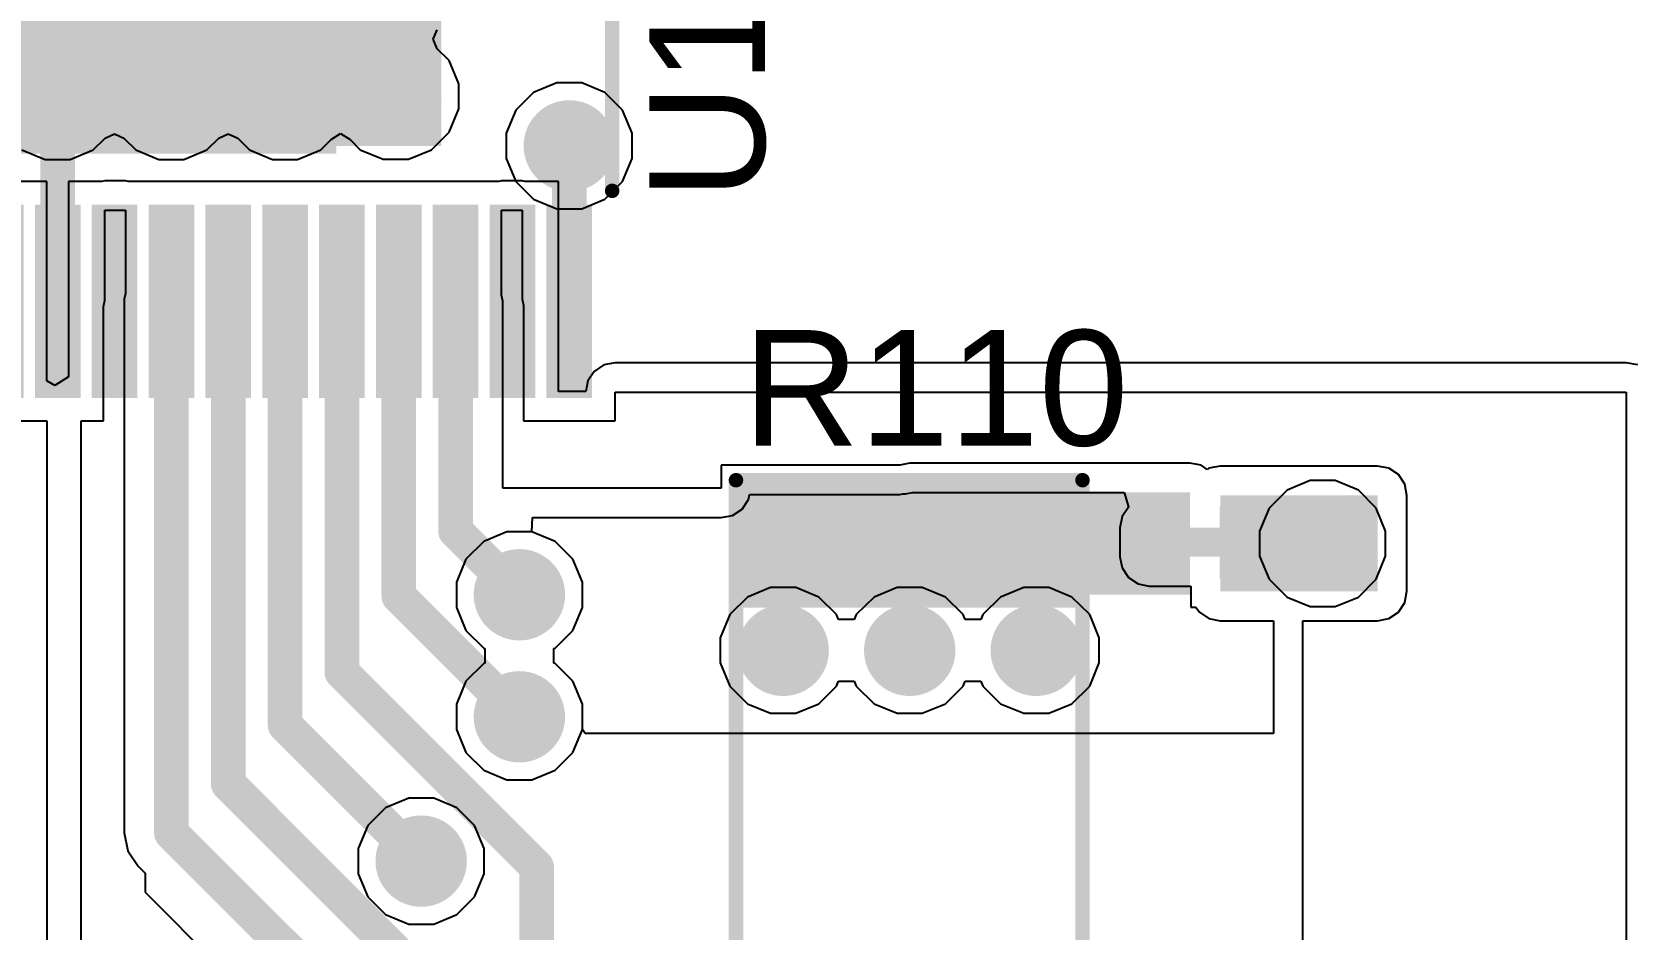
# Model space of a CAD drawing. Header units: millimetres. Extents: x 0 to 5423, y 0 to 5425.
# Drawn here: x 73.23 to 87.31, y 18.81 to 26.7 of the extents above; entities that cross this region are included whole.
import ezdxf

# ---------------------------------------------------------------- set-up
doc = ezdxf.new("R2010")
doc.units = ezdxf.units.MM
for name, color, linetype in [('BottomLayer', 5, 'Continuous'), ('BottomSolder', 6, 'Continuous'), ('TopLayer', 1, 'Continuous'), ('TopOverlay', 2, 'Continuous'), ('TopPaste', 8, 'Continuous'), ('TopSolder', 216, 'Continuous'), ('ViaHoleLayer', 16, 'Continuous')]:
    doc.layers.add(name, color=color, linetype=linetype)
doc.styles.add('Arial', font='', dxfattribs={"height": 0.2})
doc.styles.get('Arial').set_extended_font_data('Arial')

# ---------------------------------------------------------------- blocks, each defined once
blk = doc.blocks.new('N___T___P___58')
at = {"layer": 'TopLayer'}
for points in [[(-0.699, -0.318), (-0.699, 0.318), (-0.241, 0.318), (-0.241, -0.318)], [(0.241, -0.318), (0.241, 0.318), (0.699, 0.318), (0.699, -0.318)], [(-0.384, -0.126), (0.378, -0.126), (0.378, 0.128), (-0.384, 0.128)]]:
    blk.add_hatch(color=1, dxfattribs=at).paths.add_polyline_path(points)
at = {"layer": 'TopPaste'}
for points in [[(-0.699, -0.318), (-0.699, 0.318), (-0.241, 0.318), (-0.241, -0.318)], [(0.241, -0.318), (0.241, 0.318), (0.699, 0.318), (0.699, -0.318)]]:
    blk.add_hatch(color=8, dxfattribs=at).paths.add_polyline_path(points)
blk = doc.blocks.new('HTSSOP_38_EP_4_4___129')
at = {"layer": 'BottomLayer'}
h = blk.add_hatch(color=5, dxfattribs=at)
edge = h.paths.add_edge_path()
edge.add_arc((-1, 2), 0.3, 0, 360)
h = blk.add_hatch(color=5, dxfattribs=at)
edge = h.paths.add_edge_path()
edge.add_arc((0, 2), 0.3, 0, 360)
h = blk.add_hatch(color=5, dxfattribs=at)
edge = h.paths.add_edge_path()
edge.add_arc((1, 2), 0.3, 0, 360)
h = blk.add_hatch(color=5, dxfattribs=at)
edge = h.paths.add_edge_path()
edge.add_arc((-1, 1), 0.3, 0, 360)
h = blk.add_hatch(color=5, dxfattribs=at)
edge = h.paths.add_edge_path()
edge.add_arc((0, 1), 0.3, 0, 360)
h = blk.add_hatch(color=5, dxfattribs=at)
edge = h.paths.add_edge_path()
edge.add_arc((1, 1), 0.3, 0, 360)
h = blk.add_hatch(color=5, dxfattribs=at)
edge = h.paths.add_edge_path()
edge.add_arc((-1, 0), 0.3, 0, 360)
h = blk.add_hatch(color=5, dxfattribs=at)
edge = h.paths.add_edge_path()
edge.add_arc((0, 0), 0.3, 0, 360)
h = blk.add_hatch(color=5, dxfattribs=at)
edge = h.paths.add_edge_path()
edge.add_arc((1, 0), 0.3, 0, 360)
h = blk.add_hatch(color=5, dxfattribs=at)
edge = h.paths.add_edge_path()
edge.add_arc((-1, -1), 0.3, 0, 360)
h = blk.add_hatch(color=5, dxfattribs=at)
edge = h.paths.add_edge_path()
edge.add_arc((0, -1), 0.3, 0, 360)
h = blk.add_hatch(color=5, dxfattribs=at)
edge = h.paths.add_edge_path()
edge.add_arc((1, -1), 0.3, 0, 360)
h = blk.add_hatch(color=5, dxfattribs=at)
edge = h.paths.add_edge_path()
edge.add_arc((-1, -2), 0.3, 0, 360)
h = blk.add_hatch(color=5, dxfattribs=at)
edge = h.paths.add_edge_path()
edge.add_arc((0, -2), 0.3, 0, 360)
h = blk.add_hatch(color=5, dxfattribs=at)
edge = h.paths.add_edge_path()
edge.add_arc((1, -2), 0.3, 0, 360)
at = {"layer": 'BottomSolder'}
h = blk.add_hatch(color=6, dxfattribs=at)
edge = h.paths.add_edge_path()
edge.add_arc((-1, 2), 0.402, 0, 360)
h = blk.add_hatch(color=6, dxfattribs=at)
edge = h.paths.add_edge_path()
edge.add_arc((0, 2), 0.402, 0, 360)
h = blk.add_hatch(color=6, dxfattribs=at)
edge = h.paths.add_edge_path()
edge.add_arc((1, 2), 0.402, 0, 360)
h = blk.add_hatch(color=6, dxfattribs=at)
edge = h.paths.add_edge_path()
edge.add_arc((-1, 1), 0.402, 0, 360)
h = blk.add_hatch(color=6, dxfattribs=at)
edge = h.paths.add_edge_path()
edge.add_arc((0, 1), 0.402, 0, 360)
h = blk.add_hatch(color=6, dxfattribs=at)
edge = h.paths.add_edge_path()
edge.add_arc((1, 1), 0.402, 0, 360)
h = blk.add_hatch(color=6, dxfattribs=at)
edge = h.paths.add_edge_path()
edge.add_arc((-1, 0), 0.402, 0, 360)
h = blk.add_hatch(color=6, dxfattribs=at)
edge = h.paths.add_edge_path()
edge.add_arc((0, 0), 0.402, 0, 360)
h = blk.add_hatch(color=6, dxfattribs=at)
edge = h.paths.add_edge_path()
edge.add_arc((1, 0), 0.402, 0, 360)
h = blk.add_hatch(color=6, dxfattribs=at)
edge = h.paths.add_edge_path()
edge.add_arc((-1, -1), 0.402, 0, 360)
h = blk.add_hatch(color=6, dxfattribs=at)
edge = h.paths.add_edge_path()
edge.add_arc((0, -1), 0.402, 0, 360)
h = blk.add_hatch(color=6, dxfattribs=at)
edge = h.paths.add_edge_path()
edge.add_arc((1, -1), 0.402, 0, 360)
h = blk.add_hatch(color=6, dxfattribs=at)
edge = h.paths.add_edge_path()
edge.add_arc((-1, -2), 0.402, 0, 360)
h = blk.add_hatch(color=6, dxfattribs=at)
edge = h.paths.add_edge_path()
edge.add_arc((0, -2), 0.402, 0, 360)
h = blk.add_hatch(color=6, dxfattribs=at)
edge = h.paths.add_edge_path()
edge.add_arc((1, -2), 0.402, 0, 360)
at = {"layer": 'TopLayer'}
for points in [[(-2, 4.65), (-2, 4.35), (-3.6, 4.35), (-3.6, 4.65)], [(3.6, 4.65), (3.6, 4.35), (2, 4.35), (2, 4.65)], [(-2, 4.15), (-2, 3.85), (-3.6, 3.85), (-3.6, 4.15)], [(3.6, 4.15), (3.6, 3.85), (2, 3.85), (2, 4.15)], [(-2, 3.65), (-2, 3.35), (-3.6, 3.35), (-3.6, 3.65)], [(3.6, 3.65), (3.6, 3.35), (2, 3.35), (2, 3.65)], [(-2, 3.15), (-2, 2.85), (-3.6, 2.85), (-3.6, 3.15)], [(3.6, 3.15), (3.6, 2.85), (2, 2.85), (2, 3.15)], [(-2, 2.65), (-2, 2.35), (-3.6, 2.35), (-3.6, 2.65)], [(3.6, 2.65), (3.6, 2.35), (2, 2.35), (2, 2.65)], [(1.45, 2.4), (1.45, -2.4), (-1.45, -2.4), (-1.45, 2.4)], [(-2, 2.15), (-2, 1.85), (-3.6, 1.85), (-3.6, 2.15)], [(3.6, 2.15), (3.6, 1.85), (2, 1.85), (2, 2.15)], [(-2, 1.65), (-2, 1.35), (-3.6, 1.35), (-3.6, 1.65)], [(3.6, 1.65), (3.6, 1.35), (2, 1.35), (2, 1.65)], [(-2, 1.15), (-2, 0.85), (-3.6, 0.85), (-3.6, 1.15)], [(3.6, 1.15), (3.6, 0.85), (2, 0.85), (2, 1.15)], [(-2, 0.65), (-2, 0.35), (-3.6, 0.35), (-3.6, 0.65)], [(3.6, 0.65), (3.6, 0.35), (2, 0.35), (2, 0.65)], [(-2, 0.15), (-2, -0.15), (-3.6, -0.15), (-3.6, 0.15)], [(3.6, 0.15), (3.6, -0.15), (2, -0.15), (2, 0.15)], [(-2, -0.35), (-2, -0.65), (-3.6, -0.65), (-3.6, -0.35)], [(3.6, -0.35), (3.6, -0.65), (2, -0.65), (2, -0.35)], [(-2, -0.85), (-2, -1.15), (-3.6, -1.15), (-3.6, -0.85)], [(3.6, -0.85), (3.6, -1.15), (2, -1.15), (2, -0.85)], [(-2, -1.35), (-2, -1.65), (-3.6, -1.65), (-3.6, -1.35)], [(3.6, -1.35), (3.6, -1.65), (2, -1.65), (2, -1.35)], [(-2, -1.85), (-2, -2.15), (-3.6, -2.15), (-3.6, -1.85)], [(3.6, -1.85), (3.6, -2.15), (2, -2.15), (2, -1.85)], [(-2, -2.35), (-2, -2.65), (-3.6, -2.65), (-3.6, -2.35)], [(3.6, -2.35), (3.6, -2.65), (2, -2.65), (2, -2.35)], [(-2, -2.85), (-2, -3.15), (-3.6, -3.15), (-3.6, -2.85)], [(3.6, -2.85), (3.6, -3.15), (2, -3.15), (2, -2.85)], [(-2, -3.35), (-2, -3.65), (-3.6, -3.65), (-3.6, -3.35)], [(3.6, -3.35), (3.6, -3.65), (2, -3.65), (2, -3.35)], [(-2, -3.85), (-2, -4.15), (-3.6, -4.15), (-3.6, -3.85)], [(3.6, -3.85), (3.6, -4.15), (2, -4.15), (2, -3.85)], [(-2, -4.35), (-2, -4.65), (-3.6, -4.65), (-3.6, -4.35)], [(3.6, -4.35), (3.6, -4.65), (2, -4.65), (2, -4.35)]]:
    blk.add_hatch(color=1, dxfattribs=at).paths.add_polyline_path(points)
h = blk.add_hatch(color=1, dxfattribs=at)
edge = h.paths.add_edge_path()
edge.add_arc((-1, 2), 0.3, 0, 360)
h = blk.add_hatch(color=1, dxfattribs=at)
edge = h.paths.add_edge_path()
edge.add_arc((0, 2), 0.3, 0, 360)
h = blk.add_hatch(color=1, dxfattribs=at)
edge = h.paths.add_edge_path()
edge.add_arc((1, 2), 0.3, 0, 360)
h = blk.add_hatch(color=1, dxfattribs=at)
edge = h.paths.add_edge_path()
edge.add_arc((-1, 1), 0.3, 0, 360)
h = blk.add_hatch(color=1, dxfattribs=at)
edge = h.paths.add_edge_path()
edge.add_arc((0, 1), 0.3, 0, 360)
h = blk.add_hatch(color=1, dxfattribs=at)
edge = h.paths.add_edge_path()
edge.add_arc((1, 1), 0.3, 0, 360)
h = blk.add_hatch(color=1, dxfattribs=at)
edge = h.paths.add_edge_path()
edge.add_arc((-1, 0), 0.3, 0, 360)
h = blk.add_hatch(color=1, dxfattribs=at)
edge = h.paths.add_edge_path()
edge.add_arc((0, 0), 0.3, 0, 360)
h = blk.add_hatch(color=1, dxfattribs=at)
edge = h.paths.add_edge_path()
edge.add_arc((1, 0), 0.3, 0, 360)
h = blk.add_hatch(color=1, dxfattribs=at)
edge = h.paths.add_edge_path()
edge.add_arc((-1, -1), 0.3, 0, 360)
h = blk.add_hatch(color=1, dxfattribs=at)
edge = h.paths.add_edge_path()
edge.add_arc((0, -1), 0.3, 0, 360)
h = blk.add_hatch(color=1, dxfattribs=at)
edge = h.paths.add_edge_path()
edge.add_arc((1, -1), 0.3, 0, 360)
h = blk.add_hatch(color=1, dxfattribs=at)
edge = h.paths.add_edge_path()
edge.add_arc((-1, -2), 0.3, 0, 360)
h = blk.add_hatch(color=1, dxfattribs=at)
edge = h.paths.add_edge_path()
edge.add_arc((0, -2), 0.3, 0, 360)
h = blk.add_hatch(color=1, dxfattribs=at)
edge = h.paths.add_edge_path()
edge.add_arc((1, -2), 0.3, 0, 360)
at = {"layer": 'TopPaste'}
for points in [[(-2, 4.65), (-2, 4.35), (-3.6, 4.35), (-3.6, 4.65)], [(3.6, 4.65), (3.6, 4.35), (2, 4.35), (2, 4.65)], [(-2, 4.15), (-2, 3.85), (-3.6, 3.85), (-3.6, 4.15)], [(3.6, 4.15), (3.6, 3.85), (2, 3.85), (2, 4.15)], [(-2, 3.65), (-2, 3.35), (-3.6, 3.35), (-3.6, 3.65)], [(3.6, 3.65), (3.6, 3.35), (2, 3.35), (2, 3.65)], [(-2, 3.15), (-2, 2.85), (-3.6, 2.85), (-3.6, 3.15)], [(3.6, 3.15), (3.6, 2.85), (2, 2.85), (2, 3.15)], [(-2, 2.65), (-2, 2.35), (-3.6, 2.35), (-3.6, 2.65)], [(3.6, 2.65), (3.6, 2.35), (2, 2.35), (2, 2.65)], [(1.45, 2.4), (1.45, -2.4), (-1.45, -2.4), (-1.45, 2.4)], [(-2, 2.15), (-2, 1.85), (-3.6, 1.85), (-3.6, 2.15)], [(3.6, 2.15), (3.6, 1.85), (2, 1.85), (2, 2.15)], [(-2, 1.65), (-2, 1.35), (-3.6, 1.35), (-3.6, 1.65)], [(3.6, 1.65), (3.6, 1.35), (2, 1.35), (2, 1.65)], [(-2, 1.15), (-2, 0.85), (-3.6, 0.85), (-3.6, 1.15)], [(3.6, 1.15), (3.6, 0.85), (2, 0.85), (2, 1.15)], [(-2, 0.65), (-2, 0.35), (-3.6, 0.35), (-3.6, 0.65)], [(3.6, 0.65), (3.6, 0.35), (2, 0.35), (2, 0.65)], [(-2, 0.15), (-2, -0.15), (-3.6, -0.15), (-3.6, 0.15)], [(3.6, 0.15), (3.6, -0.15), (2, -0.15), (2, 0.15)], [(-2, -0.35), (-2, -0.65), (-3.6, -0.65), (-3.6, -0.35)], [(3.6, -0.35), (3.6, -0.65), (2, -0.65), (2, -0.35)], [(-2, -0.85), (-2, -1.15), (-3.6, -1.15), (-3.6, -0.85)], [(3.6, -0.85), (3.6, -1.15), (2, -1.15), (2, -0.85)], [(-2, -1.35), (-2, -1.65), (-3.6, -1.65), (-3.6, -1.35)], [(3.6, -1.35), (3.6, -1.65), (2, -1.65), (2, -1.35)], [(-2, -1.85), (-2, -2.15), (-3.6, -2.15), (-3.6, -1.85)], [(3.6, -1.85), (3.6, -2.15), (2, -2.15), (2, -1.85)], [(-2, -2.35), (-2, -2.65), (-3.6, -2.65), (-3.6, -2.35)], [(3.6, -2.35), (3.6, -2.65), (2, -2.65), (2, -2.35)], [(-2, -2.85), (-2, -3.15), (-3.6, -3.15), (-3.6, -2.85)], [(3.6, -2.85), (3.6, -3.15), (2, -3.15), (2, -2.85)], [(-2, -3.35), (-2, -3.65), (-3.6, -3.65), (-3.6, -3.35)], [(3.6, -3.35), (3.6, -3.65), (2, -3.65), (2, -3.35)], [(-2, -3.85), (-2, -4.15), (-3.6, -4.15), (-3.6, -3.85)], [(3.6, -3.85), (3.6, -4.15), (2, -4.15), (2, -3.85)], [(-2, -4.35), (-2, -4.65), (-3.6, -4.65), (-3.6, -4.35)], [(3.6, -4.35), (3.6, -4.65), (2, -4.65), (2, -4.35)]]:
    blk.add_hatch(color=8, dxfattribs=at).paths.add_polyline_path(points)
at = {"layer": 'TopSolder'}
for points in [[(-1.949, 4.701), (-1.949, 4.299), (-3.651, 4.299), (-3.651, 4.701)], [(3.651, 4.701), (3.651, 4.299), (1.949, 4.299), (1.949, 4.701)], [(-1.949, 4.201), (-1.949, 3.799), (-3.651, 3.799), (-3.651, 4.201)], [(3.651, 4.201), (3.651, 3.799), (1.949, 3.799), (1.949, 4.201)], [(-1.949, 3.701), (-1.949, 3.299), (-3.651, 3.299), (-3.651, 3.701)], [(3.651, 3.701), (3.651, 3.299), (1.949, 3.299), (1.949, 3.701)], [(-1.949, 3.201), (-1.949, 2.799), (-3.651, 2.799), (-3.651, 3.201)], [(3.651, 3.201), (3.651, 2.799), (1.949, 2.799), (1.949, 3.201)], [(-1.949, 2.701), (-1.949, 2.299), (-3.651, 2.299), (-3.651, 2.701)], [(3.651, 2.701), (3.651, 2.299), (1.949, 2.299), (1.949, 2.701)], [(1.501, 2.451), (1.501, -2.451), (-1.501, -2.451), (-1.501, 2.451)], [(-1.949, 2.201), (-1.949, 1.799), (-3.651, 1.799), (-3.651, 2.201)], [(3.651, 2.201), (3.651, 1.799), (1.949, 1.799), (1.949, 2.201)], [(-1.949, 1.701), (-1.949, 1.299), (-3.651, 1.299), (-3.651, 1.701)], [(3.651, 1.701), (3.651, 1.299), (1.949, 1.299), (1.949, 1.701)], [(-1.949, 1.201), (-1.949, 0.799), (-3.651, 0.799), (-3.651, 1.201)], [(3.651, 1.201), (3.651, 0.799), (1.949, 0.799), (1.949, 1.201)], [(-1.949, 0.701), (-1.949, 0.299), (-3.651, 0.299), (-3.651, 0.701)], [(3.651, 0.701), (3.651, 0.299), (1.949, 0.299), (1.949, 0.701)], [(-1.949, 0.201), (-1.949, -0.201), (-3.651, -0.201), (-3.651, 0.201)], [(3.651, 0.201), (3.651, -0.201), (1.949, -0.201), (1.949, 0.201)], [(-1.949, -0.299), (-1.949, -0.701), (-3.651, -0.701), (-3.651, -0.299)], [(3.651, -0.299), (3.651, -0.701), (1.949, -0.701), (1.949, -0.299)], [(-1.949, -0.799), (-1.949, -1.201), (-3.651, -1.201), (-3.651, -0.799)], [(3.651, -0.799), (3.651, -1.201), (1.949, -1.201), (1.949, -0.799)], [(-1.949, -1.299), (-1.949, -1.701), (-3.651, -1.701), (-3.651, -1.299)], [(3.651, -1.299), (3.651, -1.701), (1.949, -1.701), (1.949, -1.299)], [(-1.949, -1.799), (-1.949, -2.201), (-3.651, -2.201), (-3.651, -1.799)], [(3.651, -1.799), (3.651, -2.201), (1.949, -2.201), (1.949, -1.799)], [(-1.949, -2.299), (-1.949, -2.701), (-3.651, -2.701), (-3.651, -2.299)], [(3.651, -2.299), (3.651, -2.701), (1.949, -2.701), (1.949, -2.299)], [(-1.949, -2.799), (-1.949, -3.201), (-3.651, -3.201), (-3.651, -2.799)], [(3.651, -2.799), (3.651, -3.201), (1.949, -3.201), (1.949, -2.799)], [(-1.949, -3.299), (-1.949, -3.701), (-3.651, -3.701), (-3.651, -3.299)], [(3.651, -3.299), (3.651, -3.701), (1.949, -3.701), (1.949, -3.299)], [(-1.949, -3.799), (-1.949, -4.201), (-3.651, -4.201), (-3.651, -3.799)], [(3.651, -3.799), (3.651, -4.201), (1.949, -4.201), (1.949, -3.799)], [(-1.949, -4.299), (-1.949, -4.701), (-3.651, -4.701), (-3.651, -4.299)], [(3.651, -4.299), (3.651, -4.701), (1.949, -4.701), (1.949, -4.299)]]:
    blk.add_hatch(color=216, dxfattribs=at).paths.add_polyline_path(points)
h = blk.add_hatch(color=216, dxfattribs=at)
edge = h.paths.add_edge_path()
edge.add_arc((-1, 2), 0.402, 0, 360)
h = blk.add_hatch(color=216, dxfattribs=at)
edge = h.paths.add_edge_path()
edge.add_arc((0, 2), 0.402, 0, 360)
h = blk.add_hatch(color=216, dxfattribs=at)
edge = h.paths.add_edge_path()
edge.add_arc((1, 2), 0.402, 0, 360)
h = blk.add_hatch(color=216, dxfattribs=at)
edge = h.paths.add_edge_path()
edge.add_arc((-1, 1), 0.402, 0, 360)
h = blk.add_hatch(color=216, dxfattribs=at)
edge = h.paths.add_edge_path()
edge.add_arc((0, 1), 0.402, 0, 360)
h = blk.add_hatch(color=216, dxfattribs=at)
edge = h.paths.add_edge_path()
edge.add_arc((1, 1), 0.402, 0, 360)
h = blk.add_hatch(color=216, dxfattribs=at)
edge = h.paths.add_edge_path()
edge.add_arc((-1, 0), 0.402, 0, 360)
h = blk.add_hatch(color=216, dxfattribs=at)
edge = h.paths.add_edge_path()
edge.add_arc((0, 0), 0.402, 0, 360)
h = blk.add_hatch(color=216, dxfattribs=at)
edge = h.paths.add_edge_path()
edge.add_arc((1, 0), 0.402, 0, 360)
h = blk.add_hatch(color=216, dxfattribs=at)
edge = h.paths.add_edge_path()
edge.add_arc((-1, -1), 0.402, 0, 360)
h = blk.add_hatch(color=216, dxfattribs=at)
edge = h.paths.add_edge_path()
edge.add_arc((0, -1), 0.402, 0, 360)
h = blk.add_hatch(color=216, dxfattribs=at)
edge = h.paths.add_edge_path()
edge.add_arc((1, -1), 0.402, 0, 360)
h = blk.add_hatch(color=216, dxfattribs=at)
edge = h.paths.add_edge_path()
edge.add_arc((-1, -2), 0.402, 0, 360)
h = blk.add_hatch(color=216, dxfattribs=at)
edge = h.paths.add_edge_path()
edge.add_arc((0, -2), 0.402, 0, 360)
h = blk.add_hatch(color=216, dxfattribs=at)
edge = h.paths.add_edge_path()
edge.add_arc((1, -2), 0.402, 0, 360)
at = {"layer": 'ViaHoleLayer'}
h = blk.add_hatch(color=16, dxfattribs=at)
edge = h.paths.add_edge_path()
edge.add_arc((-1, 2), 0.15, 0, 360)
h = blk.add_hatch(color=16, dxfattribs=at)
edge = h.paths.add_edge_path()
edge.add_arc((0, 2), 0.15, 0, 360)
h = blk.add_hatch(color=16, dxfattribs=at)
edge = h.paths.add_edge_path()
edge.add_arc((1, 2), 0.15, 0, 360)
h = blk.add_hatch(color=16, dxfattribs=at)
edge = h.paths.add_edge_path()
edge.add_arc((-1, 1), 0.15, 0, 360)
h = blk.add_hatch(color=16, dxfattribs=at)
edge = h.paths.add_edge_path()
edge.add_arc((0, 1), 0.15, 0, 360)
h = blk.add_hatch(color=16, dxfattribs=at)
edge = h.paths.add_edge_path()
edge.add_arc((1, 1), 0.15, 0, 360)
h = blk.add_hatch(color=16, dxfattribs=at)
edge = h.paths.add_edge_path()
edge.add_arc((-1, 0), 0.15, 0, 360)
h = blk.add_hatch(color=16, dxfattribs=at)
edge = h.paths.add_edge_path()
edge.add_arc((0, 0), 0.15, 0, 360)
h = blk.add_hatch(color=16, dxfattribs=at)
edge = h.paths.add_edge_path()
edge.add_arc((1, 0), 0.15, 0, 360)
h = blk.add_hatch(color=16, dxfattribs=at)
edge = h.paths.add_edge_path()
edge.add_arc((-1, -1), 0.15, 0, 360)
h = blk.add_hatch(color=16, dxfattribs=at)
edge = h.paths.add_edge_path()
edge.add_arc((0, -1), 0.15, 0, 360)
h = blk.add_hatch(color=16, dxfattribs=at)
edge = h.paths.add_edge_path()
edge.add_arc((1, -1), 0.15, 0, 360)
h = blk.add_hatch(color=16, dxfattribs=at)
edge = h.paths.add_edge_path()
edge.add_arc((-1, -2), 0.15, 0, 360)
h = blk.add_hatch(color=16, dxfattribs=at)
edge = h.paths.add_edge_path()
edge.add_arc((0, -2), 0.15, 0, 360)
h = blk.add_hatch(color=16, dxfattribs=at)
edge = h.paths.add_edge_path()
edge.add_arc((1, -2), 0.15, 0, 360)
at = {"layer": 'TopOverlay', "const_width": 0.127}
for points in [[(1.829, 4.877), (-1.854, 4.877)], [(-3.851, 4.389), (-3.851, 4.643)], [(-3.724, 4.516), (-3.851, 4.643)], [(-3.851, 4.389), (-3.724, 4.516)], [(1.829, -4.877), (-1.854, -4.877)]]:
    blk.add_lwpolyline(points, dxfattribs=at)
at = {"layer": 'TopOverlay', "const_width": 0.0635}
for points in [[(-1.886, 4.877, 1), (-1.822, 4.877, 1)], [(1.797, 4.877, 1), (1.861, 4.877, 1)], [(-3.883, 4.643, 1), (-3.82, 4.643, 1)], [(-3.883, 4.643, 1), (-3.82, 4.643, 1)], [(-3.756, 4.516, 1), (-3.693, 4.516, 1)], [(-3.756, 4.516, 1), (-3.693, 4.516, 1)], [(-3.883, 4.389, 1), (-3.82, 4.389, 1)], [(-3.883, 4.389, 1), (-3.82, 4.389, 1)], [(-1.886, -4.877, 1), (-1.822, -4.877, 1)], [(1.797, -4.877, 1), (1.861, -4.877, 1)]]:
    blk.add_lwpolyline(points, format="xyb", close=True, dxfattribs=at)
blk = doc.blocks.new('RES_2010_194')
at = {"layer": 'TopLayer'}
for points in [[(-2.8, 1.4), (-1.9, 1.4), (-1.9, -1.4), (-2.8, -1.4)], [(1.9, 1.4), (2.8, 1.4), (2.8, -1.4), (1.9, -1.4)]]:
    blk.add_hatch(color=1, dxfattribs=at).paths.add_polyline_path(points)
at = {"layer": 'TopPaste'}
for points in [[(-2.8, 1.4), (-1.9, 1.4), (-1.9, -1.4), (-2.8, -1.4)], [(1.9, 1.4), (2.8, 1.4), (2.8, -1.4), (1.9, -1.4)]]:
    blk.add_hatch(color=8, dxfattribs=at).paths.add_polyline_path(points)
at = {"layer": 'TopSolder'}
for points in [[(-2.902, 1.502), (-1.798, 1.502), (-1.798, -1.502), (-2.902, -1.502)], [(1.798, 1.502), (2.902, 1.502), (2.902, -1.502), (1.798, -1.502)]]:
    blk.add_hatch(color=216, dxfattribs=at).paths.add_polyline_path(points)
at = {"layer": 'TopOverlay', "const_width": 0.127}
for points in [[(2.921, 1.524), (-2.921, 1.524)], [(-2.921, -1.524), (-2.921, 1.524)], [(2.921, -1.524), (2.921, 1.524)], [(2.921, -1.524), (-2.921, -1.524)]]:
    blk.add_lwpolyline(points, dxfattribs=at)
at = {"layer": 'TopOverlay', "const_width": 0.0635}
for points in [[(-2.953, 1.524, 1), (-2.889, 1.524, 1)], [(-2.953, 1.524, 1), (-2.889, 1.524, 1)], [(2.889, 1.524, 1), (2.953, 1.524, 1)], [(2.889, 1.524, 1), (2.953, 1.524, 1)], [(-2.953, -1.524, 1), (-2.889, -1.524, 1)], [(-2.953, -1.524, 1), (-2.889, -1.524, 1)], [(2.889, -1.524, 1), (2.953, -1.524, 1)], [(2.889, -1.524, 1), (2.953, -1.524, 1)]]:
    blk.add_lwpolyline(points, format="xyb", close=True, dxfattribs=at)

msp = doc.modelspace()

# ---------------------------------------------------------------- hatches: boundary and pattern name
at = {"layer": 'BottomLayer'}
h = msp.add_hatch(color=5, dxfattribs=at)
edge = h.paths.add_edge_path()
edge.add_arc((76.434, 26.136), 0.3, 0, 360)
h = msp.add_hatch(color=5, dxfattribs=at)
edge = h.paths.add_edge_path()
edge.add_arc((77.96, 25.7), 0.3, 0, 360)
h = msp.add_hatch(color=5, dxfattribs=at)
edge = h.paths.add_edge_path()
edge.add_arc((84.586, 22.2), 0.3, 0, 360)
h = msp.add_hatch(color=5, dxfattribs=at)
edge = h.paths.add_edge_path()
edge.add_arc((77.521, 21.75), 0.3, 0, 360)
h = msp.add_hatch(color=5, dxfattribs=at)
edge = h.paths.add_edge_path()
edge.add_arc((79.841, 21.261), 0.3, 0, 360)
h = msp.add_hatch(color=5, dxfattribs=at)
edge = h.paths.add_edge_path()
edge.add_arc((80.954, 21.261), 0.3, 0, 360)
h = msp.add_hatch(color=5, dxfattribs=at)
edge = h.paths.add_edge_path()
edge.add_arc((82.067, 21.261), 0.3, 0, 360)
h = msp.add_hatch(color=5, dxfattribs=at)
edge = h.paths.add_edge_path()
edge.add_arc((77.521, 20.676), 0.3, 0, 360)
h = msp.add_hatch(color=5, dxfattribs=at)
edge = h.paths.add_edge_path()
edge.add_arc((76.657, 19.406), 0.3, 0, 360)
at = {"layer": 'BottomSolder'}
h = msp.add_hatch(color=6, dxfattribs=at)
edge = h.paths.add_edge_path()
edge.add_arc((76.434, 26.136), 0.402, 0, 360)
h = msp.add_hatch(color=6, dxfattribs=at)
edge = h.paths.add_edge_path()
edge.add_arc((77.96, 25.7), 0.402, 0, 360)
h = msp.add_hatch(color=6, dxfattribs=at)
edge = h.paths.add_edge_path()
edge.add_arc((84.586, 22.2), 0.402, 0, 360)
h = msp.add_hatch(color=6, dxfattribs=at)
edge = h.paths.add_edge_path()
edge.add_arc((77.521, 21.75), 0.402, 0, 360)
h = msp.add_hatch(color=6, dxfattribs=at)
edge = h.paths.add_edge_path()
edge.add_arc((79.841, 21.261), 0.402, 0, 360)
h = msp.add_hatch(color=6, dxfattribs=at)
edge = h.paths.add_edge_path()
edge.add_arc((80.954, 21.261), 0.402, 0, 360)
h = msp.add_hatch(color=6, dxfattribs=at)
edge = h.paths.add_edge_path()
edge.add_arc((82.067, 21.261), 0.402, 0, 360)
h = msp.add_hatch(color=6, dxfattribs=at)
edge = h.paths.add_edge_path()
edge.add_arc((77.521, 20.676), 0.402, 0, 360)
h = msp.add_hatch(color=6, dxfattribs=at)
edge = h.paths.add_edge_path()
edge.add_arc((76.657, 19.406), 0.402, 0, 360)
at = {"layer": 'TopLayer'}
for points in [[(75.46, 25.7), (76.835, 25.7), (76.835, 28.6), (75.46, 28.6)], [(83.418, 22.65), (80.954, 22.65), (80.954, 21.75), (83.418, 21.75)], [(83.685, 21.781), (85.069, 21.781), (85.069, 22.624), (83.685, 22.624)]]:
    msp.add_hatch(color=1, dxfattribs=at).paths.add_polyline_path(points)
h = msp.add_hatch(color=1, dxfattribs=at)
edge = h.paths.add_edge_path()
edge.add_arc((76.434, 26.136), 0.3, 0, 360)
h = msp.add_hatch(color=1, dxfattribs=at)
edge = h.paths.add_edge_path()
edge.add_arc((77.96, 25.7), 0.3, 0, 360)
h = msp.add_hatch(color=1, dxfattribs=at)
edge = h.paths.add_edge_path()
edge.add_arc((84.586, 22.2), 0.3, 0, 360)
h = msp.add_hatch(color=1, dxfattribs=at)
edge = h.paths.add_edge_path()
edge.add_arc((77.521, 21.75), 0.3, 0, 360)
h = msp.add_hatch(color=1, dxfattribs=at)
edge = h.paths.add_edge_path()
edge.add_arc((79.841, 21.261), 0.3, 0, 360)
h = msp.add_hatch(color=1, dxfattribs=at)
edge = h.paths.add_edge_path()
edge.add_arc((80.954, 21.261), 0.3, 0, 360)
h = msp.add_hatch(color=1, dxfattribs=at)
edge = h.paths.add_edge_path()
edge.add_arc((82.067, 21.261), 0.3, 0, 360)
h = msp.add_hatch(color=1, dxfattribs=at)
edge = h.paths.add_edge_path()
edge.add_arc((77.521, 20.676), 0.3, 0, 360)
h = msp.add_hatch(color=1, dxfattribs=at)
edge = h.paths.add_edge_path()
edge.add_arc((76.657, 19.406), 0.3, 0, 360)
at = {"layer": 'TopSolder'}
h = msp.add_hatch(color=216, dxfattribs=at)
edge = h.paths.add_edge_path()
edge.add_arc((76.434, 26.136), 0.402, 0, 360)
h = msp.add_hatch(color=216, dxfattribs=at)
edge = h.paths.add_edge_path()
edge.add_arc((77.96, 25.7), 0.402, 0, 360)
h = msp.add_hatch(color=216, dxfattribs=at)
edge = h.paths.add_edge_path()
edge.add_arc((84.586, 22.2), 0.402, 0, 360)
h = msp.add_hatch(color=216, dxfattribs=at)
edge = h.paths.add_edge_path()
edge.add_arc((77.521, 21.75), 0.402, 0, 360)
h = msp.add_hatch(color=216, dxfattribs=at)
edge = h.paths.add_edge_path()
edge.add_arc((79.841, 21.261), 0.402, 0, 360)
h = msp.add_hatch(color=216, dxfattribs=at)
edge = h.paths.add_edge_path()
edge.add_arc((80.954, 21.261), 0.402, 0, 360)
h = msp.add_hatch(color=216, dxfattribs=at)
edge = h.paths.add_edge_path()
edge.add_arc((82.067, 21.261), 0.402, 0, 360)
h = msp.add_hatch(color=216, dxfattribs=at)
edge = h.paths.add_edge_path()
edge.add_arc((77.521, 20.676), 0.402, 0, 360)
h = msp.add_hatch(color=216, dxfattribs=at)
edge = h.paths.add_edge_path()
edge.add_arc((76.657, 19.406), 0.402, 0, 360)
at = {"layer": 'ViaHoleLayer'}
h = msp.add_hatch(color=16, dxfattribs=at)
edge = h.paths.add_edge_path()
edge.add_arc((76.434, 26.136), 0.15, 0, 360)
h = msp.add_hatch(color=16, dxfattribs=at)
edge = h.paths.add_edge_path()
edge.add_arc((77.96, 25.7), 0.15, 0, 360)
h = msp.add_hatch(color=16, dxfattribs=at)
edge = h.paths.add_edge_path()
edge.add_arc((84.586, 22.2), 0.15, 0, 360)
h = msp.add_hatch(color=16, dxfattribs=at)
edge = h.paths.add_edge_path()
edge.add_arc((77.521, 21.75), 0.15, 0, 360)
h = msp.add_hatch(color=16, dxfattribs=at)
edge = h.paths.add_edge_path()
edge.add_arc((79.841, 21.261), 0.15, 0, 360)
h = msp.add_hatch(color=16, dxfattribs=at)
edge = h.paths.add_edge_path()
edge.add_arc((80.954, 21.261), 0.15, 0, 360)
h = msp.add_hatch(color=16, dxfattribs=at)
edge = h.paths.add_edge_path()
edge.add_arc((82.067, 21.261), 0.15, 0, 360)
h = msp.add_hatch(color=16, dxfattribs=at)
edge = h.paths.add_edge_path()
edge.add_arc((77.521, 20.676), 0.15, 0, 360)
h = msp.add_hatch(color=16, dxfattribs=at)
edge = h.paths.add_edge_path()
edge.add_arc((76.657, 19.406), 0.15, 0, 360)

# ---------------------------------------------------------------- linework, layer by layer
at = {"layer": 'BottomLayer'}
for p, q in [((76.762, 26.638), (76.799, 26.721)), ((76.799, 26.555), (76.762, 26.638)), ((76.904, 26.45), (76.799, 26.555)), ((76.988, 26.246), (76.904, 26.45)), ((76.988, 26.026), (76.988, 26.246)), ((77.849, 26.254), (77.646, 26.17)), ((78.07, 26.254), (77.849, 26.254)), ((78.273, 26.17), (78.07, 26.254)), ((77.646, 26.17), (77.49, 26.014)), ((78.429, 26.014), (78.273, 26.17)), ((76.904, 25.822), (76.988, 26.026)), ((77.49, 26.014), (77.406, 25.811)), ((78.514, 25.811), (78.429, 26.014)), ((73.773, 25.664), (73.877, 25.767)), ((73.877, 25.767), (73.96, 25.805)), ((73.96, 25.805), (74.043, 25.767)), ((74.043, 25.767), (74.146, 25.664)), ((74.773, 25.664), (74.877, 25.767)), ((74.877, 25.767), (74.96, 25.805)), ((74.96, 25.805), (75.043, 25.767)), ((75.043, 25.767), (75.146, 25.664)), ((75.773, 25.664), (75.865, 25.755)), ((75.865, 25.755), (75.946, 25.809)), ((75.946, 25.809), (76.031, 25.755)), ((76.031, 25.755), (76.121, 25.666)), ((76.748, 25.666), (76.904, 25.822)), ((77.406, 25.811), (77.406, 25.59)), ((78.514, 25.59), (78.514, 25.811)), ((73.146, 25.664), (73.349, 25.579)), ((73.57, 25.579), (73.773, 25.664)), ((74.146, 25.664), (74.349, 25.579)), ((74.57, 25.579), (74.773, 25.664)), ((75.146, 25.664), (75.349, 25.579)), ((75.57, 25.579), (75.773, 25.664)), ((76.121, 25.666), (76.324, 25.582)), ((76.545, 25.582), (76.748, 25.666)), ((73.349, 25.579), (73.57, 25.579)), ((74.349, 25.579), (74.57, 25.579)), ((75.349, 25.579), (75.57, 25.579)), ((76.324, 25.582), (76.545, 25.582)), ((77.406, 25.59), (77.49, 25.387)), ((78.429, 25.387), (78.514, 25.59)), ((77.49, 25.387), (77.646, 25.231)), ((78.273, 25.231), (78.429, 25.387)), ((77.646, 25.231), (77.849, 25.146)), ((78.07, 25.146), (78.273, 25.231)), ((77.849, 25.146), (78.07, 25.146)), ((84.273, 22.669), (84.117, 22.513)), ((84.476, 22.754), (84.273, 22.669)), ((84.697, 22.754), (84.476, 22.754)), ((84.9, 22.669), (84.697, 22.754)), ((85.056, 22.513), (84.9, 22.669)), ((84.117, 22.513), (84.032, 22.31)), ((85.14, 22.31), (85.056, 22.513)), ((77.411, 22.304), (77.207, 22.219)), ((77.631, 22.304), (77.411, 22.304)), ((77.835, 22.219), (77.631, 22.304)), ((84.032, 22.31), (84.032, 22.089)), ((85.14, 22.089), (85.14, 22.31)), ((77.207, 22.219), (77.051, 22.063)), ((77.99, 22.063), (77.835, 22.219)), ((77.051, 22.063), (76.967, 21.86)), ((78.075, 21.86), (77.99, 22.063)), ((84.032, 22.089), (84.117, 21.886)), ((85.056, 21.886), (85.14, 22.089)), ((76.967, 21.86), (76.967, 21.639)), ((78.075, 21.639), (78.075, 21.86)), ((79.731, 21.815), (79.527, 21.73)), ((79.951, 21.815), (79.731, 21.815)), ((80.155, 21.73), (79.951, 21.815)), ((80.844, 21.815), (80.64, 21.73)), ((81.064, 21.815), (80.844, 21.815)), ((81.268, 21.73), (81.064, 21.815)), ((81.957, 21.815), (81.754, 21.73)), ((82.178, 21.815), (81.957, 21.815)), ((82.381, 21.73), (82.178, 21.815)), ((84.117, 21.886), (84.273, 21.73)), ((84.9, 21.73), (85.056, 21.886)), ((79.527, 21.73), (79.371, 21.575)), ((80.311, 21.575), (80.155, 21.73)), ((80.64, 21.73), (80.484, 21.575)), ((81.424, 21.575), (81.268, 21.73)), ((81.754, 21.73), (81.598, 21.575)), ((82.537, 21.575), (82.381, 21.73)), ((84.273, 21.73), (84.476, 21.646)), ((84.697, 21.646), (84.9, 21.73)), ((76.967, 21.639), (77.051, 21.436)), ((77.99, 21.436), (78.075, 21.639)), ((79.371, 21.575), (79.287, 21.371)), ((80.329, 21.531), (80.311, 21.575)), ((80.484, 21.575), (80.466, 21.531)), ((81.442, 21.531), (81.424, 21.575)), ((81.598, 21.575), (81.58, 21.531)), ((82.621, 21.371), (82.537, 21.575)), ((84.476, 21.646), (84.697, 21.646)), ((77.051, 21.436), (77.207, 21.28)), ((77.835, 21.28), (77.99, 21.436)), ((80.466, 21.531), (80.329, 21.531)), ((81.58, 21.531), (81.442, 21.531)), ((77.207, 21.28), (77.216, 21.276)), ((77.216, 21.276), (77.216, 21.149)), ((77.825, 21.276), (77.835, 21.28)), ((77.825, 21.149), (77.825, 21.276)), ((79.287, 21.371), (79.287, 21.151)), ((82.621, 21.151), (82.621, 21.371)), ((77.207, 21.145), (77.051, 20.989)), ((77.216, 21.149), (77.207, 21.145)), ((77.835, 21.145), (77.825, 21.149)), ((77.99, 20.989), (77.835, 21.145)), ((79.287, 21.151), (79.371, 20.947)), ((82.537, 20.947), (82.621, 21.151)), ((77.051, 20.989), (76.967, 20.786)), ((78.075, 20.786), (77.99, 20.989)), ((80.311, 20.947), (80.329, 20.991)), ((80.329, 20.991), (80.466, 20.991)), ((80.466, 20.991), (80.484, 20.947)), ((81.424, 20.947), (81.442, 20.991)), ((81.442, 20.991), (81.58, 20.991)), ((81.58, 20.991), (81.598, 20.947)), ((79.371, 20.947), (79.527, 20.791)), ((80.155, 20.791), (80.311, 20.947)), ((80.484, 20.947), (80.64, 20.791)), ((81.268, 20.791), (81.424, 20.947)), ((81.598, 20.947), (81.754, 20.791)), ((82.381, 20.791), (82.537, 20.947)), ((76.967, 20.786), (76.967, 20.565)), ((78.075, 20.565), (78.075, 20.786)), ((79.527, 20.791), (79.731, 20.707)), ((79.731, 20.707), (79.951, 20.707)), ((79.951, 20.707), (80.155, 20.791)), ((80.64, 20.791), (80.844, 20.707)), ((80.844, 20.707), (81.064, 20.707)), ((81.064, 20.707), (81.268, 20.791)), ((81.754, 20.791), (81.957, 20.707)), ((81.957, 20.707), (82.178, 20.707)), ((82.178, 20.707), (82.381, 20.791)), ((76.967, 20.565), (77.051, 20.362)), ((77.99, 20.362), (78.075, 20.565)), ((77.051, 20.362), (77.207, 20.206)), ((77.835, 20.206), (77.99, 20.362)), ((77.207, 20.206), (77.411, 20.122)), ((77.631, 20.122), (77.835, 20.206)), ((77.411, 20.122), (77.631, 20.122)), ((76.343, 19.875), (76.188, 19.719)), ((76.547, 19.96), (76.343, 19.875)), ((76.767, 19.96), (76.547, 19.96)), ((76.971, 19.875), (76.767, 19.96)), ((77.127, 19.719), (76.971, 19.875)), ((76.188, 19.719), (76.103, 19.516)), ((77.211, 19.516), (77.127, 19.719)), ((76.103, 19.516), (76.103, 19.295)), ((77.211, 19.295), (77.211, 19.516)), ((76.103, 19.295), (76.188, 19.092)), ((77.127, 19.092), (77.211, 19.295)), ((76.188, 19.092), (76.343, 18.936)), ((76.971, 18.936), (77.127, 19.092)), ((76.343, 18.936), (76.547, 18.852)), ((76.767, 18.852), (76.971, 18.936)), ((76.547, 18.852), (76.767, 18.852))]:
    msp.add_line(p, q, dxfattribs=at)
at = {"layer": 'TopLayer'}
for p, q in [((73.364, 25.387), (73.07, 25.387)), ((73.364, 23.633), (73.364, 25.387)), ((73.849, 25.387), (73.556, 25.387)), ((73.556, 25.387), (73.556, 23.668)), ((73.874, 25.392), (73.849, 25.387)), ((73.9, 25.392), (73.874, 25.392)), ((74.03, 25.392), (73.9, 25.392)), ((73.9, 25.392), (73.9, 25.392)), ((74.056, 25.392), (74.03, 25.392)), ((74.03, 25.392), (74.03, 25.392)), ((74.081, 25.387), (74.056, 25.392)), ((77.339, 25.387), (74.081, 25.387)), ((77.364, 25.392), (77.339, 25.387)), ((77.545, 25.392), (77.364, 25.392)), ((77.57, 25.387), (77.545, 25.392)), ((77.864, 25.387), (77.57, 25.387)), ((77.864, 23.538), (77.864, 25.387)), ((73.874, 24.338), (73.874, 25.133)), ((73.874, 25.133), (73.9, 25.133)), ((73.9, 25.133), (73.9, 25.133)), ((73.9, 25.133), (74.03, 25.133)), ((74.03, 25.133), (74.03, 25.133)), ((74.03, 25.133), (74.056, 25.133)), ((74.056, 25.133), (74.056, 24.402)), ((77.364, 24.385), (77.364, 25.133)), ((77.364, 25.133), (77.545, 25.133)), ((77.545, 25.133), (77.545, 24.35)), ((74.056, 24.402), (74.045, 24.35)), ((74.045, 24.35), (74.045, 19.654)), ((77.374, 24.333), (77.364, 24.385)), ((77.545, 24.35), (77.556, 24.298)), ((73.864, 24.286), (73.874, 24.338)), ((73.864, 23.279), (73.864, 24.286)), ((77.374, 22.688), (77.374, 24.333)), ((77.556, 24.298), (77.556, 23.279)), ((78.364, 23.792), (78.265, 23.772)), ((87.257, 23.792), (78.364, 23.792)), ((87.357, 23.772), (87.257, 23.792)), ((73.556, 23.668), (73.436, 23.592)), ((78.18, 23.716), (78.124, 23.632)), ((78.265, 23.772), (78.18, 23.716)), ((73.436, 23.592), (73.364, 23.633)), ((78.106, 23.538), (77.864, 23.538)), ((78.124, 23.632), (78.106, 23.538)), ((78.364, 23.279), (78.364, 23.533)), ((78.364, 23.533), (87.257, 23.533)), ((87.257, 23.533), (87.257, 11.345)), ((73.056, 23.279), (73.364, 23.279)), ((73.364, 23.279), (73.364, 14.108)), ((73.666, 17.037), (73.666, 23.279)), ((73.666, 23.279), (73.864, 23.279)), ((77.556, 23.279), (78.364, 23.279)), ((80.868, 22.891), (79.296, 22.891)), ((79.296, 22.891), (79.296, 22.688)), ((80.954, 22.909), (80.868, 22.891)), ((83.418, 22.909), (80.954, 22.909)), ((83.517, 22.889), (83.418, 22.909)), ((83.57, 22.853), (83.517, 22.889)), ((83.586, 22.863), (83.57, 22.853)), ((83.685, 22.883), (83.586, 22.863)), ((85.069, 22.883), (83.685, 22.883)), ((85.168, 22.863), (85.069, 22.883)), ((85.252, 22.807), (85.168, 22.863)), ((85.308, 22.723), (85.252, 22.807)), ((79.296, 22.688), (77.374, 22.688)), ((85.328, 22.624), (85.308, 22.723)), ((79.479, 22.504), (79.535, 22.589)), ((79.535, 22.589), (79.544, 22.632)), ((79.544, 22.632), (80.868, 22.632)), ((80.868, 22.632), (80.893, 22.637)), ((80.893, 22.637), (80.918, 22.637)), ((80.918, 22.637), (80.98, 22.65)), ((80.98, 22.65), (82.84, 22.65)), ((82.878, 22.522), (82.822, 22.438)), ((82.84, 22.65), (82.879, 22.523)), ((82.879, 22.523), (82.878, 22.522)), ((85.328, 21.781), (85.328, 22.624)), ((77.631, 22.304), (77.636, 22.429)), ((77.636, 22.429), (79.296, 22.429)), ((79.296, 22.429), (79.395, 22.448)), ((79.395, 22.448), (79.479, 22.504)), ((82.822, 22.438), (82.802, 22.339)), ((77.835, 22.219), (77.631, 22.304)), ((82.802, 22.339), (82.802, 22.085)), ((77.99, 22.063), (77.835, 22.219)), ((78.075, 21.86), (77.99, 22.063)), ((82.802, 22.085), (82.822, 21.986)), ((82.822, 21.986), (82.878, 21.902)), ((78.075, 21.639), (78.075, 21.86)), ((82.878, 21.902), (82.962, 21.846)), ((82.962, 21.846), (83.061, 21.826)), ((83.061, 21.826), (83.426, 21.826)), ((83.426, 21.826), (83.426, 21.781)), ((83.426, 21.781), (83.426, 21.777)), ((83.426, 21.777), (83.426, 21.641)), ((85.252, 21.597), (85.308, 21.681)), ((85.308, 21.681), (85.328, 21.781)), ((77.99, 21.436), (78.075, 21.639)), ((83.426, 21.641), (83.472, 21.641)), ((83.472, 21.641), (83.502, 21.597)), ((83.502, 21.597), (83.586, 21.541)), ((83.586, 21.541), (83.685, 21.522)), ((85.069, 21.522), (85.168, 21.541)), ((85.168, 21.541), (85.252, 21.597)), ((77.835, 21.28), (77.99, 21.436)), ((83.685, 21.522), (84.154, 21.522)), ((84.154, 21.522), (84.154, 20.528)), ((84.413, 18.171), (84.413, 21.522)), ((84.413, 21.522), (85.069, 21.522)), ((77.825, 21.276), (77.835, 21.28)), ((77.825, 21.149), (77.825, 21.276)), ((77.835, 21.145), (77.825, 21.149)), ((77.99, 20.989), (77.835, 21.145)), ((78.075, 20.786), (77.99, 20.989)), ((78.075, 20.565), (78.075, 20.786)), ((78.1, 20.528), (78.075, 20.565)), ((84.154, 20.528), (78.1, 20.528)), ((74.045, 19.654), (74.077, 19.496)), ((74.077, 19.496), (74.167, 19.361)), ((74.167, 19.361), (74.228, 19.3)), ((74.228, 19.3), (74.228, 19.133)), ((74.228, 19.133), (75.454, 17.908))]:
    msp.add_line(p, q, dxfattribs=at)
for points, const_width in [([(73.46, 24.338), (73.46, 27.138)], 0.305), ([(77.96, 24.35), (77.96, 25.7)], 0.305), ([(74.46, 24.333), (74.46, 24.35)], 0.305), ([(74.46, 19.654), (74.46, 24.333)], 0.305), ([(74.96, 20.087), (74.96, 24.333)], 0.305), ([(75.46, 20.603), (75.46, 24.333)], 0.305), ([(75.96, 21.068), (75.96, 24.333)], 0.305), ([(76.46, 21.737), (76.46, 24.333)], 0.305), ([(76.96, 22.311), (76.96, 24.333)], 0.305), ([(76.96, 22.311), (77.521, 21.75)], 0.305), ([(80.95, 22.187), (80.975, 22.162)], 0.508), ([(76.46, 21.737), (77.521, 20.676)], 0.305), ([(75.96, 21.068), (77.673, 19.355)], 0.305), ([(75.46, 20.603), (76.657, 19.406)], 0.305), ([(74.96, 20.087), (76.674, 18.372)], 0.305), ([(74.46, 19.654), (75.945, 18.169)], 0.305), ([(77.673, 18.212), (77.673, 19.355)], 0.305)]:
    msp.add_lwpolyline(points, dxfattribs=dict(at, const_width=const_width))
for points, const_width in [([(77.883, 25.7, 1), (78.036, 25.7, 1)], 0.152), ([(73.384, 24.338, 1), (73.536, 24.338, 1)], 0.152), ([(74.384, 24.35, 1), (74.536, 24.35, 1)], 0.152), ([(77.883, 24.35, 1), (78.036, 24.35, 1)], 0.152), ([(74.384, 24.333, 1), (74.536, 24.333, 1)], 0.152), ([(74.384, 24.333, 1), (74.536, 24.333, 1)], 0.152), ([(74.883, 24.333, 1), (75.036, 24.333, 1)], 0.152), ([(75.384, 24.333, 1), (75.536, 24.333, 1)], 0.152), ([(75.883, 24.333, 1), (76.036, 24.333, 1)], 0.152), ([(76.384, 24.333, 1), (76.536, 24.333, 1)], 0.152), ([(76.883, 24.333, 1), (77.036, 24.333, 1)], 0.152), ([(76.883, 22.311, 1), (77.036, 22.311, 1)], 0.152), ([(76.883, 22.311, 1), (77.036, 22.311, 1)], 0.152), ([(80.823, 22.187, 1), (81.077, 22.187, 1)], 0.254), ([(80.848, 22.162, 1), (81.102, 22.162, 1)], 0.254), ([(76.384, 21.737, 1), (76.536, 21.737, 1)], 0.152), ([(76.384, 21.737, 1), (76.536, 21.737, 1)], 0.152), ([(77.445, 21.75, 1), (77.597, 21.75, 1)], 0.152), ([(75.883, 21.068, 1), (76.036, 21.068, 1)], 0.152), ([(75.883, 21.068, 1), (76.036, 21.068, 1)], 0.152), ([(75.384, 20.603, 1), (75.536, 20.603, 1)], 0.152), ([(75.384, 20.603, 1), (75.536, 20.603, 1)], 0.152), ([(77.445, 20.676, 1), (77.597, 20.676, 1)], 0.152), ([(74.883, 20.087, 1), (75.036, 20.087, 1)], 0.152), ([(74.883, 20.087, 1), (75.036, 20.087, 1)], 0.152), ([(74.384, 19.654, 1), (74.536, 19.654, 1)], 0.152), ([(74.384, 19.654, 1), (74.536, 19.654, 1)], 0.152), ([(76.581, 19.406, 1), (76.733, 19.406, 1)], 0.152), ([(77.597, 19.355, 1), (77.749, 19.355, 1)], 0.152), ([(77.597, 19.355, 1), (77.749, 19.355, 1)], 0.152)]:
    msp.add_lwpolyline(points, format="xyb", close=True, dxfattribs=dict(at, const_width=const_width))

# ---------------------------------------------------------------- block references
for name, p, rotation in [('HTSSOP_38_EP_4_4___129', (73.46, 27.133), 270), ('RES_2010_194', (80.95, 19.837), 270), ('N___T___P___58', (83.439, 22.213), 180)]:
    msp.add_blockref(name, p, dxfattribs=dict(rotation=rotation))

# ---------------------------------------------------------------- texts
at = {"layer": 'TopOverlay', "style": 'Arial'}
msp.add_text('U14', height=1.016, rotation=90, dxfattribs=at).set_placement((79.68, 25.223))
msp.add_text('R110', height=1.016, dxfattribs=at).set_placement((79.486, 23.063))

doc.saveas('drawing.dxf')
